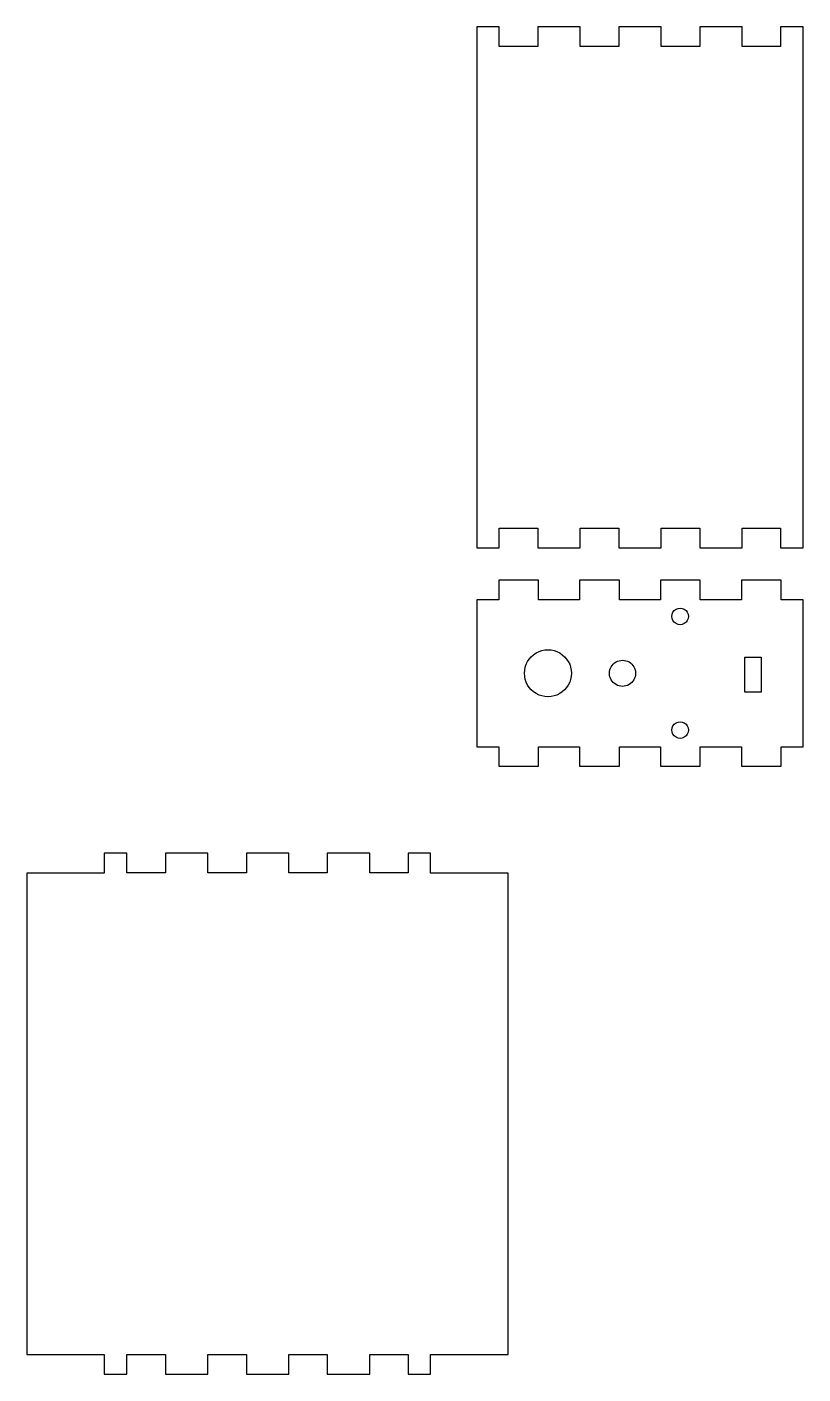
# Model space of a CAD drawing. Extents: x 64 to 183, y 34 to 240.
import ezdxf

# ---------------------------------------------------------------- set-up
doc = ezdxf.new("R2010")
doc.units = 0
doc.layers.get('0').update_dxf_attribs({"linetype": 'CONTINUOUS'})

msp = doc.modelspace()

# ---------------------------------------------------------------- linework, layer by layer
at = {"color": 7}
for points in [[(132.825871, 240.319787), (132.825871, 234.013884), (132.834676, 234.013884), (132.834676, 228.104857), (132.825871, 228.104857), (132.825871, 221.754857), (132.834676, 221.754857), (132.834676, 215.845829), (132.825871, 215.845829), (132.825871, 209.495829), (132.834676, 209.495829), (132.834676, 203.586801), (132.825871, 203.586801), (132.825871, 197.236801), (132.834676, 197.236801), (132.834676, 191.327773), (132.825871, 191.327773), (132.825871, 184.977773), (132.834676, 184.977773), (132.834676, 179.068745), (132.825871, 179.068745), (132.825871, 172.718745), (132.834676, 172.718745), (132.834676, 166.809718), (132.825871, 166.809718), (132.825871, 160.503815), (136.283093, 160.503815), (136.283093, 163.502426), (142.192121, 163.502426), (142.192121, 160.503815), (148.683232, 160.503815), (148.683232, 163.502426), (154.59226, 163.502426), (154.59226, 160.503815), (161.083371, 160.503815), (161.083371, 163.502426), (166.992399, 163.502426), (166.992399, 160.503815), (173.48351, 160.503815), (173.48351, 163.502426), (179.392538, 163.502426), (179.392538, 160.503815), (182.823302, 160.503815), (182.823302, 240.319787), (179.392538, 240.319787), (179.392538, 237.321176), (173.48351, 237.321176), (173.48351, 240.319787), (166.992399, 240.319787), (166.992399, 237.321176), (161.083371, 237.321176), (161.083371, 240.319787), (154.59226, 240.319787), (154.59226, 237.321176), (148.683232, 237.321176), (148.683232, 240.319787), (142.192121, 240.319787), (142.192121, 237.321176), (136.283093, 237.321176), (136.283093, 240.319787), (132.825871, 240.319787), (132.825871, 240.319787)], [(136.194899, 155.50319), (136.194899, 152.504579), (132.825871, 152.504579), (132.825871, 144.205482), (132.834676, 144.205482), (132.834676, 138.296454), (132.825871, 138.296454), (132.825871, 129.997357), (136.194899, 129.997357), (136.194899, 126.998745), (142.280315, 126.998745), (142.280315, 129.997357), (148.595038, 129.997357), (148.595038, 126.998745), (154.680454, 126.998745), (154.680454, 129.997357), (160.995177, 129.997357), (160.995177, 126.998745), (167.080593, 126.998745), (167.080593, 129.997357), (173.395315, 129.997357), (173.395315, 126.998745), (179.480732, 126.998745), (179.480732, 129.997357), (182.823302, 129.997357), (182.823302, 152.504579), (179.480732, 152.504579), (179.480732, 155.50319), (173.395315, 155.50319), (173.395315, 152.504579), (167.080593, 152.504579), (167.080593, 155.50319), (160.995177, 155.50319), (160.995177, 152.504579), (154.680454, 152.504579), (154.680454, 155.50319), (148.595038, 155.50319), (148.595038, 152.504579), (142.280315, 152.504579), (142.280315, 155.50319), (136.194899, 155.50319), (136.194899, 155.50319)], [(165.26459, 149.960971), (165.26459, 149.960971)], [(173.924595, 143.736177), (176.424595, 143.736177), (176.424595, 138.336177), (173.924595, 138.336177), (173.924595, 143.736177)], [(147.34459, 141.250975), (147.34459, 141.250975)], [(147.344593, 141.250969), (147.344593, 141.250969)], [(157.17459, 141.250975), (157.17459, 141.250975)], [(157.174593, 141.250969), (157.174593, 141.250969)], [(165.26459, 132.540971), (165.26459, 132.540971)], [(75.772885, 113.654926), (75.772885, 110.638676), (63.919552, 110.638676), (63.919552, 36.855207), (75.772885, 36.855207), (75.772885, 33.838957), (79.230107, 33.838957), (79.230107, 36.837568), (85.139135, 36.837568), (85.139135, 33.838957), (91.630246, 33.838957), (91.630246, 36.837568), (97.539274, 36.837568), (97.539274, 33.838957), (104.030385, 33.838957), (104.030385, 36.837568), (109.939413, 36.837568), (109.939413, 33.838957), (116.430524, 33.838957), (116.430524, 36.837568), (122.339552, 36.837568), (122.339552, 33.838957), (125.770315, 33.838957), (125.770315, 36.855207), (137.623649, 36.855207), (137.623649, 110.638676), (125.770315, 110.638676), (125.770315, 113.654926), (122.339552, 113.654926), (122.339552, 110.656315), (116.430524, 110.656315), (116.430524, 113.654926), (109.939413, 113.654926), (109.939413, 110.656315), (104.030385, 110.656315), (104.030385, 113.654926), (97.539274, 113.654926), (97.539274, 110.656315), (91.630246, 110.656315), (91.630246, 113.654926), (85.139135, 113.654926), (85.139135, 110.656315), (79.230107, 110.656315), (79.230107, 113.654926), (75.772885, 113.654926), (75.772885, 113.654926)]]:
    msp.add_lwpolyline(points, dxfattribs=at)
for points in [[(162.724592, 149.960971), (162.724092, 150.41503), (162.966044, 150.834812), (163.359188, 151.061986)], [(163.359188, 151.061986), (163.752332, 151.28916), (164.23685, 151.28916), (164.629994, 151.061986)], [(164.629994, 151.061986), (165.023138, 150.834812), (165.265089, 150.41503), (165.26459, 149.960971)], [(163.359188, 148.859955), (162.966044, 149.087129), (162.724092, 149.506911), (162.724592, 149.960971)], [(164.629994, 148.859955), (164.23685, 148.632781), (163.752332, 148.632781), (163.359188, 148.859955)], [(165.26459, 149.960971), (165.265089, 149.506911), (165.023138, 149.087129), (164.629994, 148.859955)], [(141.944314, 144.369464), (143.058298, 145.012755), (144.430882, 145.012755), (145.544867, 144.369464)], [(141.944317, 144.369458), (143.058301, 145.012749), (144.430885, 145.012749), (145.54487, 144.369458)], [(140.14459, 141.250975), (140.144248, 142.537359), (140.83033, 143.726173), (141.944314, 144.369464)], [(140.144593, 141.250969), (140.144251, 142.537353), (140.830332, 143.726168), (141.944317, 144.369458)], [(145.544867, 144.369464), (146.658851, 143.726173), (147.344932, 142.537359), (147.34459, 141.250975)], [(145.54487, 144.369458), (146.658854, 143.726168), (147.344935, 142.537353), (147.344593, 141.250969)], [(153.17459, 141.250975), (153.1744, 141.965633), (153.555556, 142.626085), (154.174436, 142.983469)], [(153.174592, 141.250969), (153.174402, 141.965627), (153.555559, 142.62608), (154.174439, 142.983464)], [(154.174436, 142.983469), (154.793316, 143.340853), (155.555863, 143.340853), (156.174743, 142.983469)], [(154.174439, 142.983464), (154.793319, 143.340847), (155.555866, 143.340847), (156.174746, 142.983464)], [(156.174743, 142.983469), (156.793624, 142.626085), (157.17478, 141.965633), (157.17459, 141.250975)], [(156.174746, 142.983464), (156.793626, 142.62608), (157.174783, 141.965627), (157.174593, 141.250969)], [(141.944314, 138.132485), (140.83033, 138.775776), (140.144248, 139.964591), (140.14459, 141.250975)], [(141.944317, 138.13248), (140.830332, 138.775771), (140.144251, 139.964585), (140.144593, 141.250969)], [(147.34459, 141.250975), (147.344932, 139.964591), (146.658851, 138.775776), (145.544867, 138.132485)], [(147.344593, 141.250969), (147.344935, 139.964585), (146.658854, 138.775771), (145.54487, 138.13248)], [(154.174436, 139.518481), (153.555556, 139.875865), (153.1744, 140.536317), (153.17459, 141.250975)], [(154.174439, 139.518475), (153.555559, 139.875859), (153.174402, 140.536312), (153.174592, 141.250969)], [(157.17459, 141.250975), (157.17478, 140.536317), (156.793624, 139.875865), (156.174743, 139.518481)], [(157.174593, 141.250969), (157.174783, 140.536312), (156.793626, 139.875859), (156.174746, 139.518475)], [(156.174743, 139.518481), (155.555863, 139.161097), (154.793316, 139.161097), (154.174436, 139.518481)], [(156.174746, 139.518475), (155.555866, 139.161091), (154.793319, 139.161091), (154.174439, 139.518475)], [(145.544867, 138.132485), (144.430882, 137.489195), (143.058298, 137.489195), (141.944314, 138.132485)], [(145.54487, 138.13248), (144.430885, 137.489189), (143.058301, 137.489189), (141.944317, 138.13248)], [(162.724592, 132.540971), (162.724092, 132.99503), (162.966044, 133.414812), (163.359188, 133.641986)], [(163.359188, 131.439955), (162.966044, 131.667129), (162.724092, 132.086911), (162.724592, 132.540971)], [(163.359188, 133.641986), (163.752332, 133.86916), (164.23685, 133.86916), (164.629994, 133.641986)], [(164.629994, 133.641986), (165.023138, 133.414812), (165.265089, 132.99503), (165.26459, 132.540971)], [(165.26459, 132.540971), (165.265089, 132.086911), (165.023138, 131.667129), (164.629994, 131.439955)], [(164.629994, 131.439955), (164.23685, 131.212781), (163.752332, 131.212781), (163.359188, 131.439955)]]:
    msp.add_open_spline(points, degree=3, dxfattribs=at)

doc.saveas('drawing.dxf')
